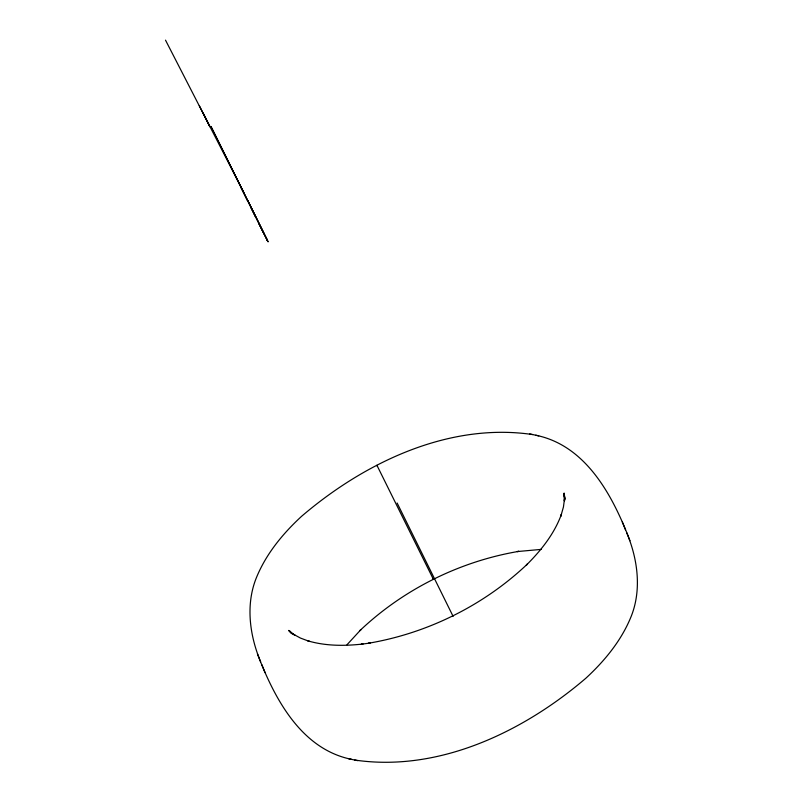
<?xml version="1.0" encoding="UTF-8"?>
<svg xmlns="http://www.w3.org/2000/svg" width="803" height="803" viewBox="0 0 803 803"><rect width="100%" height="100%" fill="white"/><g stroke="black" fill="none" stroke-linecap="round" stroke-linejoin="round"><path stroke-width="1.2" d="M346.986 644.769L361.059 629.462L359.874 630.646C403.407 589.312 459.707 561.367 518.879 551.35L517.262 551.561L541.433 549.372M532.57 434.553C448.516 422.177 364.04 462.829 301.526 516.359C283.138 533.333 266.726 553.126 256.95 576.363C245.306 603.675 249.462 635.103 260.644 661.823M354.806 760.05C438.86 772.416 523.335 731.764 585.849 678.234C604.247 661.26 620.649 641.477 630.425 618.23C642.079 590.918 637.913 559.49 626.731 532.77M535.752 435.226C586.511 445.484 613.111 496.585 629.943 540.73M257.442 653.873C274.275 698.008 300.864 749.119 351.624 759.367M529.679 433.951L538.743 435.848M348.643 758.755L357.696 760.642M291.941 633.738L288.638 630.435L295.002 635.314L292.714 633.868L300.493 638.084L309.617 641.497L307.84 640.844C325.707 646.104 344.668 646.084 363.036 643.996L361.29 644.227L370.123 643.032L368.497 643.243C427.668 633.226 483.968 605.281 527.511 563.957L526.326 565.141C540.961 550.607 554.261 533.965 561.397 514.402L560.825 516.219L563.445 506.964L564.599 498.282L564.358 500.992L564.138 493.052L564.9 498.854M291.941 633.527L289.471 630.847L290.887 632.834M432.917 578.461L433.439 579.435L376.918 465.278L377.42 466.372M266.415 238.601L267.439 240.569L264.86 235.229M165.508 40.15L243.7 192.288M264.94 235.741L258.666 223.224M251.118 208.037L255.705 217.272M397.124 503.009L453.113 616.383M240.78 187.139L247.384 200.489M203.229 113.273L209.894 126.774L199.315 105.665M247.655 200.308L264.067 233.613M622.305 521.92L625.537 529.91M261.838 664.693L265.07 672.673M564.83 497.579L563.746 494.076L564.961 499.988M210.958 126.493L268.051 241.723L210.958 126.493"/></g></svg>
